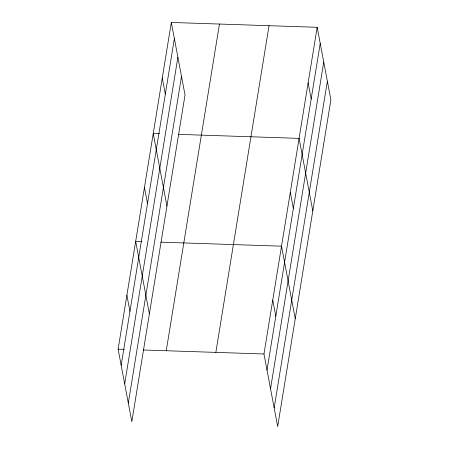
<?xml version="1.0" encoding="UTF-8"?>
<svg xmlns="http://www.w3.org/2000/svg" width="449" height="449" viewBox="0 0 449 449"><rect width="100%" height="100%" fill="white"/><g stroke="black" fill="none" stroke-linecap="round" stroke-linejoin="round"><path stroke-width="0.67" d="M171.322 22.45L185.033 95.014L131.826 421.706L118.115 349.148L171.322 22.45L317.174 27.294L330.885 99.852L277.678 426.55L263.967 353.986L317.174 27.294M121.163 365.29L174.369 38.592M124.682 383.906L177.888 57.214M128.307 403.09L181.514 76.392M166.248 350.742L219.454 24.05M215.84 352.392L269.041 25.694M267.02 370.133L320.227 43.435M270.539 388.75L323.74 62.052M274.165 407.933L327.366 81.235M159.507 133.735L153.232 133.527L166.938 206.091M178.343 134.358L299.085 138.371L312.796 210.929M141.951 241.545L135.671 241.338L149.382 313.896M160.787 242.168L281.529 246.175L295.24 318.739M118.115 349.148L124.395 349.356M143.225 349.979L263.967 353.986M308.132 82.829L311.179 98.976M290.307 192.273L293.354 208.415M272.751 300.084L275.798 316.225M162.274 77.986L165.327 94.133M144.449 187.429L147.502 203.577M126.893 295.24L129.946 311.387"/></g></svg>
